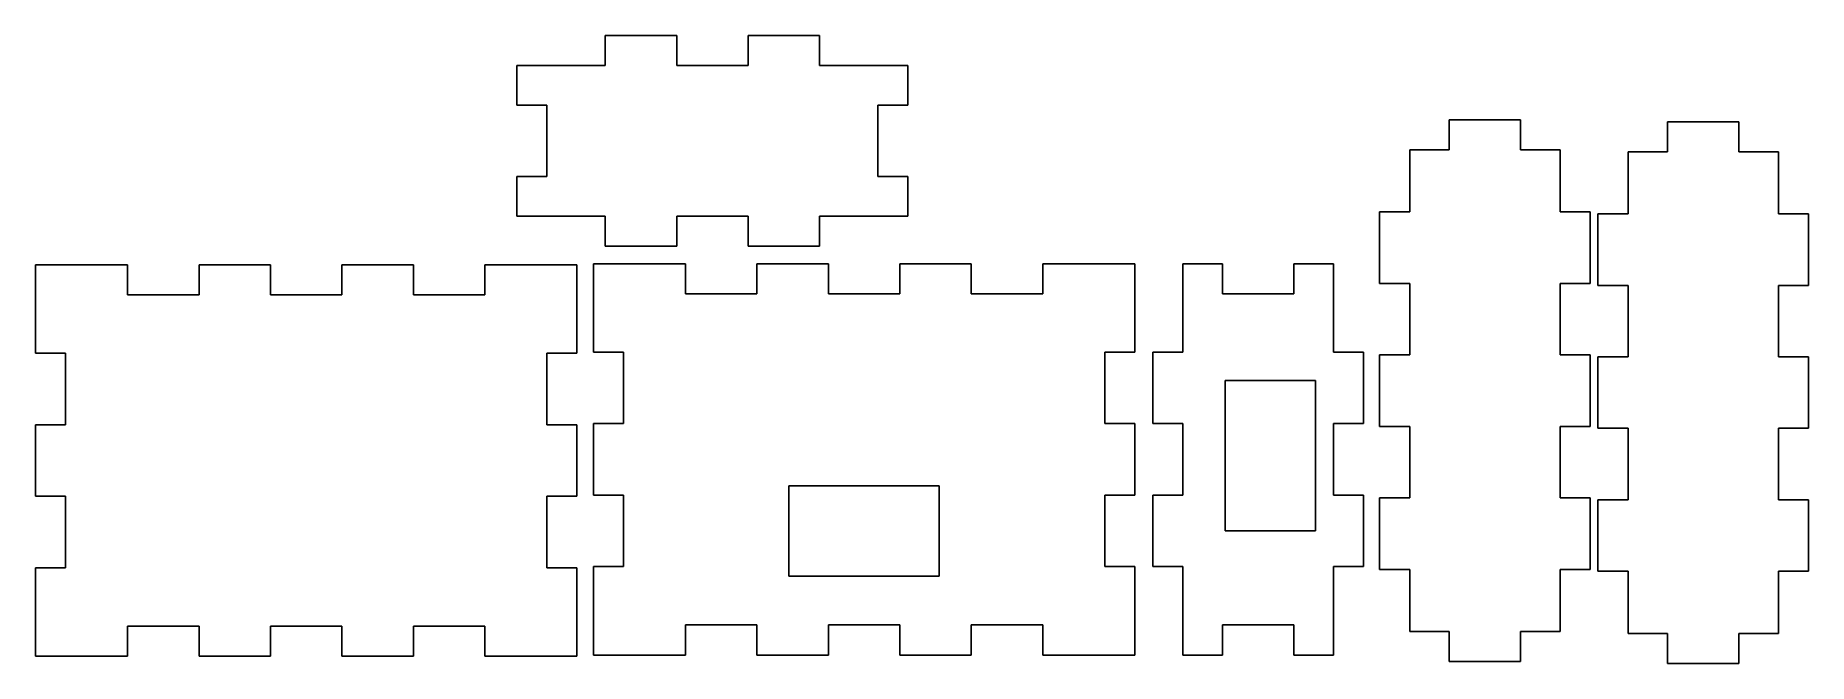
# Model space of a CAD drawing. Header units: centimetres. Extents: x -9.3 to 20.2, y 0.2 to 10.6.
import ezdxf

# ---------------------------------------------------------------- set-up
doc = ezdxf.new("R2010")
doc.units = ezdxf.units.CM
doc.header["$MEASUREMENT"] = 0
for name, color, linetype in [('box (1) v3_back_outsideCutPath', 7, 'Continuous'), ('box (1) v3_bottom_outsideCutPath', 7, 'Continuous'), ('box (1) v3_front_outsideCutPath', 7, 'Continuous'), ('box (1) v3_left_outsideCutPath', 7, 'Continuous'), ('box (1) v3_right_outsideCutPath', 7, 'Continuous'), ('box (1) v3_top_outsideCutPath', 7, 'Continuous')]:
    doc.layers.add(name, color=color, linetype=linetype)

msp = doc.modelspace()

# ---------------------------------------------------------------- linework, layer by layer
at = {"layer": 'box (1) v3_back_outsideCutPath'}
for p, q in [((-9.273, 6.782), (-9.273, 5.313)), ((-8.929, 6.782), (-9.273, 6.782)), ((-7.741, 6.782), (-8.929, 6.782)), ((-7.741, 6.282), (-7.741, 6.782)), ((-5.366, 6.782), (-6.554, 6.782)), ((-6.554, 6.782), (-6.554, 6.282)), ((-5.366, 6.282), (-5.366, 6.782)), ((-2.991, 6.782), (-4.179, 6.782)), ((-4.179, 6.782), (-4.179, 6.282)), ((-2.991, 6.282), (-2.991, 6.782)), ((-1.804, 6.782), (-1.804, 6.282)), ((-0.273, 6.782), (-1.804, 6.782)), ((-0.273, 6.501), (-0.273, 6.782)), ((-0.273, 5.313), (-0.273, 6.501)), ((-6.554, 6.282), (-7.741, 6.282)), ((-4.179, 6.282), (-5.366, 6.282)), ((-1.804, 6.282), (-2.991, 6.282)), ((-9.273, 5.313), (-8.773, 5.313)), ((-8.773, 5.313), (-8.773, 4.126)), ((-0.773, 4.126), (-0.773, 5.313)), ((-0.773, 5.313), (-0.273, 5.313)), ((-9.273, 4.126), (-9.273, 2.938)), ((-8.773, 4.126), (-9.273, 4.126)), ((-0.273, 4.126), (-0.773, 4.126)), ((-0.273, 2.938), (-0.273, 4.126)), ((-9.273, 2.938), (-8.773, 2.938)), ((-8.773, 2.938), (-8.773, 1.751)), ((-0.773, 2.938), (-0.273, 2.938)), ((-0.773, 1.751), (-0.773, 2.938)), ((-8.773, 1.751), (-9.273, 1.751)), ((-9.273, 1.751), (-9.273, 0.563)), ((-0.273, 1.751), (-0.773, 1.751)), ((-0.273, 0.282), (-0.273, 1.751)), ((-7.741, 0.282), (-7.741, 0.782)), ((-7.741, 0.782), (-6.554, 0.782)), ((-6.554, 0.782), (-6.554, 0.282)), ((-5.366, 0.782), (-4.179, 0.782)), ((-5.366, 0.282), (-5.366, 0.782)), ((-4.179, 0.782), (-4.179, 0.282)), ((-2.991, 0.282), (-2.991, 0.782)), ((-2.991, 0.782), (-1.804, 0.782)), ((-1.804, 0.782), (-1.804, 0.282)), ((-9.273, 0.563), (-9.273, 0.282)), ((-9.273, 0.282), (-7.741, 0.282)), ((-6.554, 0.282), (-5.366, 0.282)), ((-4.179, 0.282), (-2.991, 0.282)), ((-1.804, 0.282), (-0.616, 0.282)), ((-0.616, 0.282), (-0.273, 0.282))]:
    msp.add_line(p, q, dxfattribs=at)
at = {"layer": 'box (1) v3_bottom_outsideCutPath'}
for p, q in [((15.412, 9.192), (14.225, 9.192)), ((14.225, 9.192), (14.225, 8.692)), ((15.412, 8.692), (15.412, 9.192)), ((13.568, 8.692), (13.568, 7.661)), ((14.225, 8.692), (13.568, 8.692)), ((16.068, 8.692), (15.412, 8.692)), ((16.068, 7.661), (16.068, 8.692)), ((13.068, 7.661), (13.068, 6.473)), ((13.568, 7.661), (13.068, 7.661)), ((16.568, 7.661), (16.068, 7.661)), ((16.568, 6.473), (16.568, 7.661)), ((13.068, 6.473), (13.568, 6.473)), ((13.568, 6.473), (13.568, 5.286)), ((16.068, 5.286), (16.068, 6.473)), ((16.068, 6.473), (16.568, 6.473)), ((13.568, 5.286), (13.068, 5.286)), ((13.068, 5.286), (13.068, 4.098)), ((16.568, 5.286), (16.068, 5.286)), ((16.568, 4.098), (16.568, 5.286)), ((13.068, 4.098), (13.568, 4.098)), ((13.568, 4.098), (13.568, 2.911)), ((16.068, 4.098), (16.568, 4.098)), ((16.068, 2.911), (16.068, 4.098)), ((13.068, 2.911), (13.068, 1.723)), ((13.568, 2.911), (13.068, 2.911)), ((16.568, 2.911), (16.068, 2.911)), ((16.568, 1.723), (16.568, 2.911)), ((13.068, 1.723), (13.568, 1.723)), ((13.568, 1.723), (13.568, 0.692)), ((16.068, 1.723), (16.568, 1.723)), ((16.068, 0.692), (16.068, 1.723)), ((13.568, 0.692), (14.225, 0.692)), ((14.225, 0.692), (14.225, 0.192)), ((15.412, 0.692), (16.068, 0.692)), ((15.412, 0.192), (15.412, 0.692)), ((14.225, 0.192), (15.412, 0.192))]:
    msp.add_line(p, q, dxfattribs=at)
at = {"layer": 'box (1) v3_front_outsideCutPath'}
for p, q in [((0, 6.8), (0, 5.331)), ((0.344, 6.8), (0, 6.8)), ((1.531, 6.8), (0.344, 6.8)), ((1.531, 6.3), (1.531, 6.8)), ((3.906, 6.8), (2.719, 6.8)), ((2.719, 6.8), (2.719, 6.3)), ((3.906, 6.3), (3.906, 6.8)), ((5.094, 6.8), (5.094, 6.3)), ((6.281, 6.8), (5.094, 6.8)), ((6.281, 6.3), (6.281, 6.8)), ((9, 6.8), (7.469, 6.8)), ((7.469, 6.8), (7.469, 6.3)), ((9, 6.519), (9, 6.8)), ((9, 5.331), (9, 6.519)), ((2.719, 6.3), (1.531, 6.3)), ((5.094, 6.3), (3.906, 6.3)), ((7.469, 6.3), (6.281, 6.3)), ((0, 5.331), (0.5, 5.331)), ((0.5, 5.331), (0.5, 4.144)), ((8.5, 4.144), (8.5, 5.331)), ((8.5, 5.331), (9, 5.331)), ((12, 4.862), (10.5, 4.862)), ((10.5, 4.862), (10.5, 2.362)), ((12, 2.362), (12, 4.862)), ((0.5, 4.144), (0, 4.144)), ((0, 4.144), (0, 2.956)), ((9, 4.144), (8.5, 4.144)), ((9, 2.956), (9, 4.144)), ((0, 2.956), (0.5, 2.956)), ((0.5, 2.956), (0.5, 1.769)), ((3.25, 3.112), (3.25, 1.612)), ((5.75, 3.112), (3.25, 3.112)), ((5.75, 1.612), (5.75, 3.112)), ((8.5, 1.769), (8.5, 2.956)), ((8.5, 2.956), (9, 2.956)), ((10.5, 2.362), (12, 2.362)), ((0.5, 1.769), (0, 1.769)), ((0, 1.769), (0, 0.581)), ((9, 1.769), (8.5, 1.769)), ((9, 0.3), (9, 1.769)), ((3.25, 1.612), (5.75, 1.612)), ((1.531, 0.8), (2.719, 0.8)), ((1.531, 0.3), (1.531, 0.8)), ((2.719, 0.8), (2.719, 0.3)), ((3.906, 0.3), (3.906, 0.8)), ((3.906, 0.8), (5.094, 0.8)), ((5.094, 0.8), (5.094, 0.3)), ((6.281, 0.3), (6.281, 0.8)), ((6.281, 0.8), (7.469, 0.8)), ((7.469, 0.8), (7.469, 0.3)), ((0, 0.581), (0, 0.3)), ((0, 0.3), (1.531, 0.3)), ((2.719, 0.3), (3.906, 0.3)), ((5.094, 0.3), (6.281, 0.3)), ((7.469, 0.3), (8.656, 0.3)), ((8.656, 0.3), (9, 0.3))]:
    msp.add_line(p, q, dxfattribs=at)
at = {"layer": 'box (1) v3_left_outsideCutPath'}
for p, q in [((9.8, 6.8), (9.8, 5.331)), ((10.456, 6.8), (9.8, 6.8)), ((10.456, 6.3), (10.456, 6.8)), ((11.644, 6.8), (11.644, 6.3)), ((12.3, 6.8), (11.644, 6.8)), ((12.3, 6.519), (12.3, 6.8)), ((12.3, 5.331), (12.3, 6.519)), ((11.644, 6.3), (10.456, 6.3)), ((9.3, 5.331), (9.3, 4.144)), ((9.8, 5.331), (9.3, 5.331)), ((12.8, 5.331), (12.3, 5.331)), ((12.8, 4.144), (12.8, 5.331)), ((9.3, 4.144), (9.8, 4.144)), ((9.8, 4.144), (9.8, 2.956)), ((12.3, 2.956), (12.3, 4.144)), ((12.3, 4.144), (12.8, 4.144)), ((9.8, 2.956), (9.3, 2.956)), ((9.3, 2.956), (9.3, 1.769)), ((12.8, 2.956), (12.3, 2.956)), ((12.8, 1.769), (12.8, 2.956)), ((9.3, 1.769), (9.8, 1.769)), ((9.8, 1.769), (9.8, 0.581)), ((12.3, 1.769), (12.8, 1.769)), ((12.3, 0.3), (12.3, 1.769)), ((10.456, 0.8), (11.644, 0.8)), ((10.456, 0.3), (10.456, 0.8)), ((11.644, 0.8), (11.644, 0.3)), ((9.8, 0.581), (9.8, 0.3)), ((9.8, 0.3), (10.456, 0.3)), ((11.644, 0.3), (12.3, 0.3))]:
    msp.add_line(p, q, dxfattribs=at)
at = {"layer": 'box (1) v3_right_outsideCutPath'}
for p, q in [((0.197, 10.591), (0.197, 10.091)), ((1.385, 10.591), (0.197, 10.591)), ((1.385, 10.091), (1.385, 10.591)), ((2.572, 10.591), (2.572, 10.091)), ((3.76, 10.591), (2.572, 10.591)), ((3.76, 10.091), (3.76, 10.591)), ((-0.99, 10.091), (-1.272, 10.091)), ((-1.272, 10.091), (-1.272, 9.435)), ((0.197, 10.091), (-0.99, 10.091)), ((2.572, 10.091), (1.385, 10.091)), ((5.228, 10.091), (3.76, 10.091)), ((5.228, 9.435), (5.228, 10.091)), ((-1.272, 9.435), (-0.772, 9.435)), ((-0.772, 9.435), (-0.772, 8.248)), ((4.728, 8.248), (4.728, 9.435)), ((4.728, 9.435), (5.228, 9.435)), ((-1.272, 8.248), (-1.272, 7.591)), ((-0.772, 8.248), (-1.272, 8.248)), ((5.228, 8.248), (4.728, 8.248)), ((5.228, 7.591), (5.228, 8.248)), ((-1.272, 7.591), (0.197, 7.591)), ((0.197, 7.591), (0.197, 7.091)), ((1.385, 7.591), (2.572, 7.591)), ((1.385, 7.091), (1.385, 7.591)), ((2.572, 7.591), (2.572, 7.091)), ((3.76, 7.591), (4.947, 7.591)), ((3.76, 7.091), (3.76, 7.591)), ((4.947, 7.591), (5.228, 7.591)), ((0.197, 7.091), (1.385, 7.091)), ((2.572, 7.091), (3.76, 7.091))]:
    msp.add_line(p, q, dxfattribs=at)
at = {"layer": 'box (1) v3_top_outsideCutPath'}
for p, q in [((19.041, 9.159), (17.854, 9.159)), ((17.854, 9.159), (17.854, 8.659)), ((19.041, 8.659), (19.041, 9.159)), ((17.197, 8.659), (17.197, 7.628)), ((17.854, 8.659), (17.197, 8.659)), ((19.697, 8.659), (19.041, 8.659)), ((19.697, 7.628), (19.697, 8.659)), ((17.197, 7.628), (16.697, 7.628)), ((16.697, 7.628), (16.697, 6.441)), ((20.197, 7.628), (19.697, 7.628)), ((20.197, 6.441), (20.197, 7.628)), ((16.697, 6.441), (17.197, 6.441)), ((17.197, 6.441), (17.197, 5.253)), ((19.697, 5.253), (19.697, 6.441)), ((19.697, 6.441), (20.197, 6.441)), ((17.197, 5.253), (16.697, 5.253)), ((16.697, 5.253), (16.697, 4.066)), ((20.197, 5.253), (19.697, 5.253)), ((20.197, 4.066), (20.197, 5.253)), ((16.697, 4.066), (17.197, 4.066)), ((17.197, 4.066), (17.197, 2.878)), ((19.697, 2.878), (19.697, 4.066)), ((19.697, 4.066), (20.197, 4.066)), ((17.197, 2.878), (16.697, 2.878)), ((16.697, 2.878), (16.697, 1.691)), ((20.197, 2.878), (19.697, 2.878)), ((20.197, 1.691), (20.197, 2.878)), ((16.697, 1.691), (17.197, 1.691)), ((17.197, 1.691), (17.197, 0.659)), ((19.697, 0.659), (19.697, 1.691)), ((19.697, 1.691), (20.197, 1.691)), ((17.197, 0.659), (17.854, 0.659)), ((17.854, 0.659), (17.854, 0.159)), ((19.041, 0.159), (19.041, 0.659)), ((19.041, 0.659), (19.697, 0.659)), ((17.854, 0.159), (19.041, 0.159))]:
    msp.add_line(p, q, dxfattribs=at)

doc.saveas('drawing.dxf')
